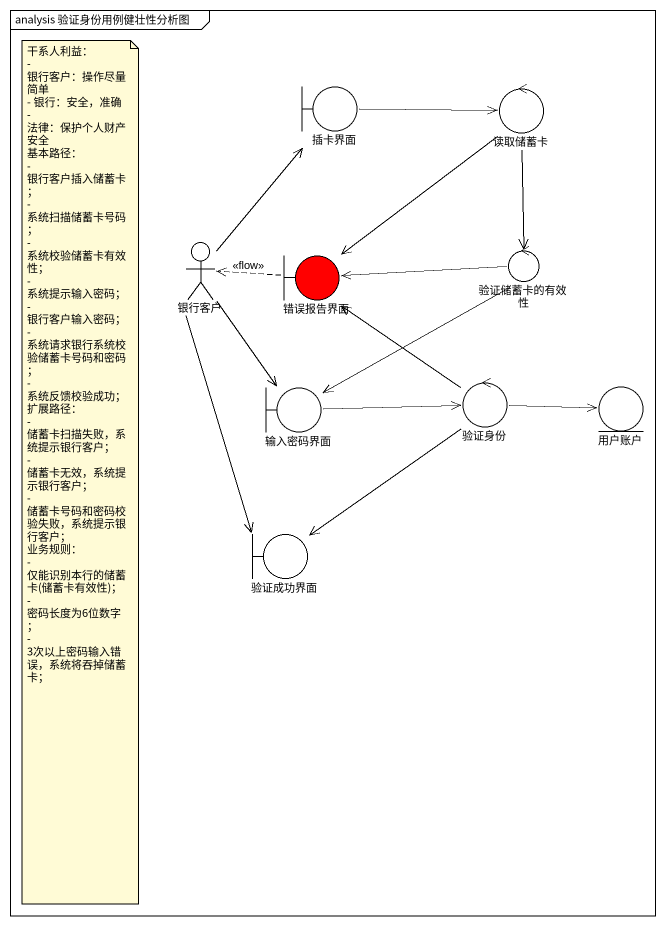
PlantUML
@startuml
mainframe analysis 验证身份用例健壮性分析图
boundary 插卡界面
control 读取储蓄卡
actor 银行客户
boundary 错误报告界面 #FF0000
control 验证储蓄卡的有效性
control 验证身份
boundary 输入密码界面
entity 用户账户
boundary 验证成功界面
插卡界面 -right-> 读取储蓄卡
读取储蓄卡 --> 错误报告界面
读取储蓄卡 --> 验证储蓄卡的有效性
银行客户 -up-> 插卡界面
银行客户 --> 输入密码界面
银行客户 --> 验证成功界面
错误报告界面 .left.> 银行客户 : <<flow>>
验证储蓄卡的有效性 -left-> 错误报告界面
验证储蓄卡的有效性 --> 输入密码界面
验证身份 -up-> 错误报告界面
验证身份 -right-> 用户账户
验证身份 --> 验证成功界面
输入密码界面 -right-> 验证身份
note as N1
  干系人利益：
  - 银行客户：操作尽量简单
  - 银行：安全，准确
  - 法律：保护个人财产安全
  基本路径：
  - 银行客户插入储蓄卡；
  - 系统扫描储蓄卡号码；
  - 系统校验储蓄卡有效性；
  - 系统提示输入密码；
  - 银行客户输入密码；
  - 系统请求银行系统校验储蓄卡号码和密码；
  - 系统反馈校验成功；
  扩展路径：
  - 储蓄卡扫描失败，系统提示银行客户；
  - 储蓄卡无效，系统提示银行客户；
  - 储蓄卡号码和密码校验失败，系统提示银行客户；
  业务规则：
  - 仅能识别本行的储蓄卡(储蓄卡有效性)；
  - 密码长度为6位数字；
  - 3次以上密码输入错误，系统将吞掉储蓄卡；
end note
@enduml
